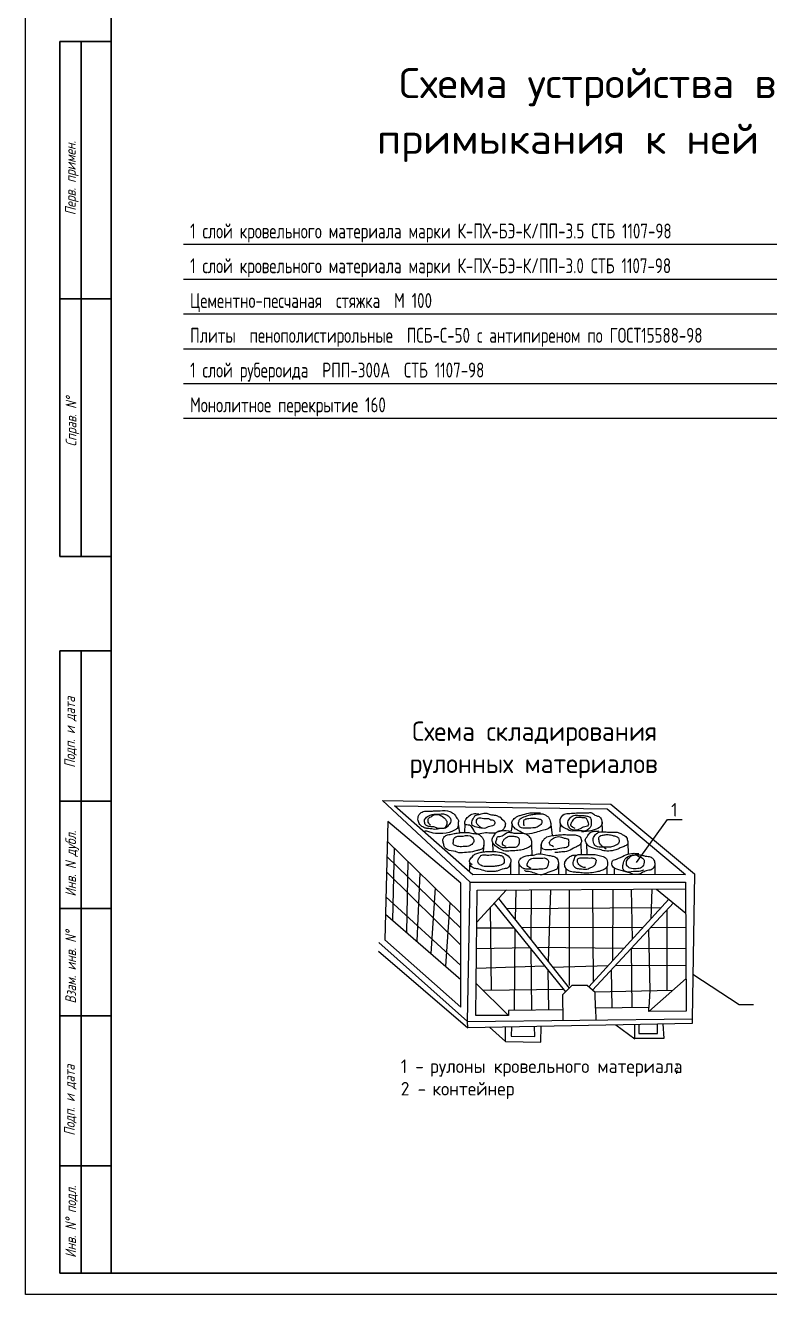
# Model space of a CAD drawing. Header units: millimetres. Extents: x 5763 to 12018931, y 39842 to 3600577.
# Drawn here: x 413810 to 448500, y 334201 to 393352 of the extents above; entities that cross this region are included whole.
import ezdxf

# ---------------------------------------------------------------- set-up
doc = ezdxf.new("R2010")
doc.units = ezdxf.units.MM
for name, color, linetype, lineweight in [('0.4', 7, 'Continuous', 40), ('Выноски', 133, 'Continuous', 25), ('Основная', 7, 'Continuous', 30), ('текст', 7, 'Continuous', 30)]:
    doc.layers.add(name, color=color, linetype=linetype, lineweight=lineweight)
doc.layers.add('KONTUR', color=7, linetype='Continuous')
doc.layers.add('Архитектура', color=7, linetype='Continuous')
doc.styles.add('MStandart', font='romans.shx', dxfattribs={"width": 0.85, "height": 3})
doc.styles.add('ROMANS', font='romans.shx', dxfattribs={"width": 0.7, "height": 3})
doc.styles.get("Standard").update_dxf_attribs({"font": 'romans.shx', "width": 0.7, "oblique": 15, "height": 500})
doc.styles.add('VSSP_ROMANS07', font='romans.shx', dxfattribs={"width": 0.7, "oblique": 15, "height": 250})
doc.styles.add('стиль1', font='romans.shx', dxfattribs={"width": 0.75, "oblique": 15, "height": 3.5})
doc.dimstyles.get("Standard").update_dxf_attribs({"dimtxt": 0.18, "dimasz": 0.18, "dimexe": 0.18, "dimexo": 0.0625, "dimgap": 0.09, "dimtad": 0, "dimtih": 1, "dimtoh": 1, "dimdec": 4, "dimzin": 0, "dimdsep": 46, "dimtxsty": 'Standard', "dimcen": 0.09, "dimadec": 0, "dimazin": 0, "dimtfac": 1, "dimtdec": 4, "dimtofl": 0, "dimtmove": 0, "dimatfit": 3, "dimfxl": 1, "dimtolj": 1, "dimtzin": 0, "dimarcsym": 0})
doc.dimstyles.new('VSSP-100', dxfattribs={"dimscale": 100, "dimtxt": 2.5, "dimasz": 2.5, "dimexe": 1.25, "dimexo": 0.625, "dimtad": 1, "dimdec": 0, "dimrnd": 0.001, "dimzin": 1, "dimtxsty": 'VSSP_ROMANS07', "dimblk": 'OBLIQUE', "dimcen": 2.5, "dimdle": 2, "dimaunit": 1, "dimadec": 3, "dimazin": 2, "dimtfac": 1, "dimtdec": 0, "dimtix": 1, "dimtmove": 2, "dimatfit": 3, "dimldrblk": 'OBLIQUE', "dimfxl": 1.25, "dimtolj": 1, "dimtzin": 0, "dimarcsym": 0})

# ---------------------------------------------------------------- blocks, each defined once
blk = doc.blocks.new('_OBLIQUE')
at = {"color": 0, "linetype": 'ByBlock'}
blk.add_line((-0.5, -0.5), (0.5, 0.5), dxfattribs=at)
blk = doc.blocks.new('*D132')
at = {"layer": 'Defpoints', "color": 0, "transparency": 16777216}
for p in [(429708, 414944), (431500, 414944), (431178, 402704)]:
    blk.add_point(p, dxfattribs=at)
at = {"layer": 'Архитектура', "color": 0, "lineweight": -2, "transparency": 16777216}
for p, q in [((431437, 414944), (429583, 414944)), ((429708, 402504), (429708, 415144)), ((431115, 402704), (429583, 402704))]:
    blk.add_line(p, q, dxfattribs=at)
at = {"layer": 'Архитектура', "color": 0, "lineweight": -2, "transparency": 16777216, "xscale": 250, "yscale": 250, "zscale": 250}
for p, rotation in [((429708, 414944), 90), ((429708, 402704), 270)]:
    blk.add_blockref('_OBLIQUE', p, dxfattribs=dict(at, rotation=rotation))
at = {"layer": 'Архитектура', "color": 0, "lineweight": 20, "transparency": 16777216, "insert": (429520, 408824), "char_height": 250, "width": 65299.15, "attachment_point": 5, "rotation": 90, "style": 'VSSP_ROMANS07'}
blk.add_mtext('\\A1;5865', dxfattribs=at)

msp = doc.modelspace()

# ---------------------------------------------------------------- linework, layer by layer
at = {"ltscale": 100}
for points in [[(421176.61616, 381524.76979), (452407.26388, 381524.76979)], [(421176.61616, 379904.09479), (452407.26388, 379904.09479)], [(421176.61616, 378283.41979), (452407.26388, 378283.41979)], [(421176.61616, 376662.74479), (452407.26388, 376662.74479)], [(421176.61616, 375042.06979), (452407.26388, 375042.06979)]]:
    msp.add_lwpolyline(points, dxfattribs=at)
at = {"layer": '0.4', "color": 7, "lineweight": 25}
for p, q in [((430452.71393, 357232.99275), (434547.59921, 353422.83068)), ((430452.71393, 357232.99275), (441097.89239, 357060.94707)), ((434660.23915, 353766.54735), (431013.63049, 356979.30667)), ((431013.63049, 356979.30667), (440923.66169, 356840.82174)), ((440923.66169, 356840.82174), (444579.88443, 353778.63083)), ((441097.89239, 357060.94707), (444996.126, 353813.6234)), ((430704.21403, 356253.85654), (430566.13869, 350738.6264)), ((434100.91007, 353382.92711), (430704.21403, 356253.85654)), ((433979.23224, 356133.63585), (434039.30362, 355722.52312)), ((434290.37954, 356143.51474), (434282.23228, 355737.1842)), ((436493.24066, 356136.83883), (436455.79112, 355802.40204)), ((438283.04852, 356239.60228), (438362.44252, 355590.07505)), ((438743.25733, 356189.7431), (438721.28785, 355768.10885)), ((440682.46138, 356282.99408), (440695.47215, 355766.67483)), ((430681.20885, 355334.94634), (434100.91007, 351975.06169)), ((431004.03155, 355017.77037), (430925.94189, 351651.51926)), ((435178.97429, 355254.69811), (435153.21714, 354834.20675)), ((435578.53245, 355299.85965), (435595.89511, 354854.62625)), ((437398.33487, 355182.84744), (437421.22691, 354676.25388)), ((437856.08894, 355172.5329), (437824.42209, 354740.20248)), ((439708.20083, 355237.27867), (439710.17295, 354713.29052)), ((439967.20836, 355225.27147), (439979.27829, 354713.1496)), ((441898.51222, 355264.31741), (441903.17008, 354732.59992)), ((430663.21697, 354616.28523), (434100.91007, 351275.73221)), ((431634.22672, 354398.59842), (431570.8468, 351090.56254)), ((434521.78924, 354316.57967), (434495.63989, 353911.56368)), ((436418.1713, 354325.82523), (436418.84997, 353768.68958)), ((438652.79038, 354325.75134), (438653.46564, 353771.41164)), ((430645.33769, 353902.12202), (434100.91007, 350487.28208)), ((432198.71203, 353843.98695), (432049.67941, 350674.06027)), ((444579.88443, 353778.63083), (434660.23915, 353766.54735)), ((436815.99513, 354314.52293), (436816.65944, 353769.17417)), ((438995.19345, 354077.46863), (438995.56576, 353771.82837)), ((440905.26501, 354127.25051), (440905.69513, 353774.15517)), ((441253.8415, 354088.18446), (441254.22351, 353774.57972)), ((443146.89668, 354273.98804), (443147.50222, 353776.88599)), ((444996.126, 353813.6234), (444883.96766, 347046.74323)), ((432903.50959, 353151.51754), (432711.16638, 350098.68001)), ((434100.91007, 347591.63706), (434100.91007, 353382.92711)), ((434423.7105, 346926.17435), (434547.59921, 353422.83068)), ((434547.59921, 353422.83068), (444583.70152, 353428.78544)), ((444583.70152, 353428.78544), (444616.12898, 347407.8692)), ((430616.10597, 352734.50107), (434100.91007, 349536.39418)), ((434811.03218, 347205.7152), (434862.81266, 353053.6892)), ((434849.60104, 351561.59741), (436238.03484, 353061.09587)), ((434862.81266, 353053.6892), (444585.43969, 353106.05334)), ((435865.64045, 352658.91263), (439154.69535, 348487.44225)), ((436664.65567, 353063.39357), (436633.00913, 351685.66779)), ((437391.92333, 353067.31048), (437366.74666, 350755.07695)), ((438282.15307, 353072.10509), (438175.35138, 349729.53291)), ((439162.11958, 353076.84441), (439162.11958, 348612.22909)), ((443803.32759, 352629.96911), (440067.42401, 348547.21302)), ((440247.97987, 353082.69264), (440280.34641, 348779.90378)), ((441186.67534, 353087.74827), (441170.93055, 349753.17243)), ((442047.75475, 353092.38587), (442099.76821, 350768.24616)), ((443009.44996, 353097.56537), (442970.69219, 351720.02935)), ((443231.0374, 353098.75879), (444591.48093, 351984.35582)), ((433590.57402, 352476.47107), (433386.66455, 349511.11241)), ((435474.56055, 352236.54916), (435516.95943, 348394.26114)), ((435659.71557, 352436.51524), (438980.29804, 348310.30066)), ((436228.49965, 352198.70249), (443455.70593, 352250.07322)), ((444012.30934, 352458.78238), (440247.15003, 348387.51776)), ((443708.26532, 352130.01975), (443711.15673, 348557.65941)), ((430596.17437, 351938.36047), (434100.91007, 348889.84125)), ((434847.18179, 351288.37274), (436575.18614, 351298.9353)), ((436626.04046, 351235.74282), (436586.58046, 347452.07987)), ((436924.44347, 351316.04498), (442612.61394, 351328.70603)), ((442848.51755, 351200.37498), (442909.27897, 348367.19104)), ((442950.30461, 351310.43727), (444595.06282, 351319.29561)), ((430268.47674, 350203.38062), (434427.02186, 346638.88913)), ((430279.17623, 350611.62229), (434423.7105, 346926.17435)), ((430566.13869, 350738.6264), (434100.91007, 347591.63706)), ((434838.66011, 350325.95322), (437320.00681, 350373.40795)), ((437365.305, 350317.11962), (437400.30499, 347462.05525)), ((437647.34478, 350399.19759), (441719.00632, 350352.1332)), ((442043.74125, 350330.17082), (444600.31589, 350343.94002)), ((442043.74125, 350330.17082), (442075.59518, 347571.64248)), ((434830.59291, 349414.86041), (438000.27492, 349528.09475)), ((438164.87164, 349323.56395), (438187.57341, 347471.70631)), ((438382.34602, 349467.004), (440981.11853, 349545.73768)), ((441121.95662, 349333.44563), (441142.42537, 347560.86676)), ((441312.30034, 349539.26419), (444604.55421, 349556.99561)), ((441312.30034, 349539.26419), (441312.30034, 349539.26419)), ((434824.30054, 348704.21402), (436323.65363, 347205.7152)), ((435138.60753, 348390.08611), (438882.84062, 348431.40298)), ((439277.54898, 348612.22909), (438850.28421, 348178.24096)), ((439994.2529, 348612.22909), (439277.54898, 348612.22909)), ((440366.38386, 348281.57274), (439994.2529, 348612.22909)), ((444607.93652, 348928.99095), (442864.59015, 347398.43576)), ((443711.15673, 348557.65941), (443714.87105, 348384.46804)), ((438850.28421, 348178.24096), (438864.12607, 346977.35626)), ((440332.22705, 348311.92271), (443994.54105, 348390.46594)), ((440387.41354, 347552.14831), (440366.38386, 348281.57274)), ((442909.27897, 348367.19104), (442863.60828, 347580.74201)), ((438858.33322, 347479.92909), (436323.65363, 347448.85667)), ((436323.65363, 347448.85667), (436323.65363, 347205.7152)), ((442863.60828, 347580.74201), (440387.41354, 347552.14831)), ((440387.41354, 347552.14831), (440393.83558, 346994.98827)), ((442864.59015, 347398.43576), (442863.60828, 347580.74201)), ((444616.12898, 347407.8692), (442864.59015, 347398.43576)), ((434423.7105, 346926.17435), (444883.96766, 347046.74323)), ((434427.02186, 346638.88913), (434423.7105, 346926.17435)), ((444886.33361, 346841.47964), (434427.02186, 346638.88913)), ((436323.65363, 347205.7152), (434811.03218, 347205.7152)), ((435435.97031, 346658.43184), (436194.55025, 345993.44686)), ((436194.55025, 345993.44686), (436194.55025, 346673.12508)), ((436466.21597, 346678.38708), (436457.44811, 346248.25699)), ((437556.57487, 346228.98766), (437547.46462, 346699.33021)), ((437832.15476, 345965.93454), (437844.57274, 346705.08501)), ((441337.70131, 346772.74479), (442221.95511, 346119.9286)), ((442221.95511, 346639.9195), (442219.05171, 346789.81601)), ((442221.95511, 346119.9286), (442221.95511, 346639.9195)), ((442403.71953, 346793.39291), (442404.06972, 346365.69285)), ((443268.32036, 346365.69285), (443268.32036, 346810.13971)), ((443528.17947, 346815.17302), (443566.35689, 346142.26229)), ((444883.96766, 347046.74323), (444886.33361, 346841.47964)), ((436457.44811, 346248.25699), (437556.57487, 346228.98766)), ((443566.35689, 346142.26229), (442221.95511, 346142.26229)), ((442404.06972, 346365.69285), (443268.32036, 346365.69285)), ((436194.55025, 345993.44686), (437832.15476, 345965.93454))]:
    msp.add_line(p, q, dxfattribs=at)
for points in [[(432695.48831, 356075.30747), (432608.65835, 356173.67472), (432591.28522, 356358.86101), (432614.45534, 356410.94173), (432718.64059, 356474.59742), (432811.26754, 356544.03392), (432921.24978, 356578.74548), (433106.50368, 356555.6089), (433204.90978, 356509.30898), (433285.96059, 356457.22826), (433372.79055, 356381.99759), (433407.51897, 356335.71105), (433448.04437, 356260.48038), (433430.67124, 356063.73249), (433355.41742, 355953.79026), (433210.70676, 355924.84612), (433002.30059, 355942.21528), (432932.84375, 355971.14603), (432845.99596, 355994.29599), (432614.45534, 356023.22675), (432475.506, 356081.08827), (432417.6253, 356237.33042), (432417.6253, 356329.91687), (432469.72684, 356410.94173), (432556.55681, 356486.15902), (432678.13302, 356544.03392), (432857.57209, 356584.53966), (432990.72445, 356584.53966), (433251.23217, 356607.68961), (433442.26522, 356555.6089), (433465.4175, 356538.23974), (433552.24746, 356480.37822), (433639.07742, 356341.49185), (433644.87441, 356260.48038), (433517.51904, 356057.95169), (433459.62051, 355982.72101), (433164.38437, 355919.06532), (432886.52136, 355884.34038), (432614.45534, 355924.84612), (432446.57457, 355942.21528), (432330.79534, 355994.29599), (432197.64298, 356110.03241), (432116.61001, 356300.98611), (432145.54144, 356544.03392), (432255.54152, 356665.55113), (432463.92986, 356734.98763), (432637.60762, 356734.98763), (432834.41982, 356740.78181), (433141.23209, 356752.35678), (433598.55202, 356717.63185), (433644.87441, 356694.48189), (433725.90738, 356642.40117), (433853.26275, 356520.88396), (433893.78815, 356451.44746), (433951.68669, 356376.21679), (433986.4151, 356329.91687), (433980.61811, 356156.31894), (433974.83896, 356011.65177), (433934.31356, 355924.84612), (433818.53433, 355849.62882), (433691.17896, 355785.97313), (433129.65595, 355687.59249), (432718.64059, 355739.67321), (432521.82839, 355797.54811), (432371.47672, 355783.00799)], [(435060.74859, 355953.13456), (434875.19146, 356120.96507), (434839.83875, 356182.80089), (434910.54417, 356403.63544), (435175.63597, 356394.80366), (435396.5458, 356385.95851), (435511.41535, 356332.96785), (435608.62638, 356315.3043), (435688.14322, 356218.12799), (435679.31396, 356120.96507), (435643.96125, 356076.80619), (435387.69871, 355997.30683), (435263.9999, 355944.30279), (434963.55539, 355961.96634), (434716.13995, 356032.63393), (434618.92892, 356120.96507), (434618.92892, 356218.12799), (434707.29285, 356430.13077), (434786.82753, 356527.29369), (434954.72614, 356580.29773), (435060.74859, 356606.79306), (435290.50552, 356642.13354), (435423.05142, 356589.1295), (435529.0917, 356562.63417), (435617.45564, 356553.78902), (435811.85986, 356509.63014), (435900.22379, 356474.30303), (435935.5765, 356465.45787), (435953.23502, 356438.96254), (436165.31559, 356218.12799), (436182.99195, 356147.47378), (436121.13363, 355935.47101), (436041.61679, 355838.30809), (435882.54744, 355794.13583), (435732.32518, 355723.46824), (435493.739, 355705.80469), (435175.63597, 355705.80469), (434863.16531, 355673.5039), (434663.11089, 355926.63924), (434512.88863, 356076.80619), (434300.82589, 356120.96507), (434309.65515, 356279.96381), (434451.03031, 356474.30303), (434680.78724, 356606.79306), (434945.87904, 356606.79306)], [(437079.9376, 356058.40666), (437049.90028, 356077.16749), (437042.39095, 356201.02646), (437042.39095, 356298.60421), (437098.71984, 356351.15328), (437282.68948, 356388.68833), (437417.85741, 356407.44916), (437586.80839, 356403.70235), (437699.44833, 356381.18132), (437767.03229, 356366.1673), (437838.36199, 356336.13926), (437875.90864, 356291.11058), (437883.41797, 356227.29431), (437872.16289, 356155.98441), (437804.57893, 356080.92769), (437605.59063, 355964.57573), (437538.00667, 355953.3219), (437376.54718, 355945.81489), (437158.79447, 355938.30789), (436937.27818, 355957.06872), (436824.63825, 356043.39264), (436809.61959, 356231.0545), (436869.69422, 356373.67431), (437106.22917, 356482.51926), (437271.43441, 356542.56196), (437470.42271, 356576.35019), (437710.7034, 356606.36485), (437879.67222, 356610.12504), (437966.02059, 356595.11102), (438101.18851, 356520.05431), (438161.26314, 356486.26607), (438228.8471, 356396.19534), (438258.88442, 356321.12524), (438296.43107, 356092.18151), (438255.12084, 355964.57573), (437958.51126, 355851.98396), (437838.36199, 355814.44891), (437519.22443, 355716.87117), (437104.68006, 355677.71657), (436865.93064, 355788.18107), (436644.41435, 355915.78686), (436509.24643, 356080.92769), (436497.99136, 356249.81534), (436640.65077, 356422.46318), (436760.80003, 356497.53328), (436918.49594, 356546.32215), (437263.92508, 356640.15308), (437492.9507, 356655.1671), (437684.42967, 356655.1671), (437815.83401, 356647.66009)], [(439440.81, 355926.78643), (439233.91996, 356080.40581), (439233.91996, 356115.86673), (439310.76127, 356263.5715), (439464.44388, 356434.93472), (439618.12649, 356452.6518), (439795.46081, 356440.83595), (439943.22157, 356405.38841), (440014.15887, 356275.40073), (440049.6186, 356186.76181), (440043.71459, 356080.40581), (439813.19067, 355979.96443), (439665.41207, 355903.14136), (439375.77672, 355844.06213), (439245.74582, 355879.50967), (439127.52293, 356027.22781), (439092.06321, 356222.22273), (439222.0941, 356429.02011), (439375.77672, 356535.3761), (439606.30063, 356535.3761), (439807.26883, 356529.47487), (439972.77729, 356499.92856), (440120.55589, 356446.75057), (440167.84148, 356369.92749), (440179.66733, 356281.30196), (440179.66733, 356056.77412), (439913.66585, 355814.51582), (439624.0305, 355820.43044), (439216.1901, 355820.43044), (439009.30005, 355914.97059), (438808.33186, 356050.85951), (438743.31641, 356346.2958), (438920.65073, 356588.5541), (439192.53838, 356629.91625), (439493.9996, 356647.64671), (439659.50806, 356653.54794), (440014.15887, 356653.54794), (440215.12706, 356653.54794), (440410.19125, 356523.56026), (440552.048, 356482.1981), (440670.27088, 356322.66411), (440682.0789, 356104.0375), (440410.19125, 355891.32551), (440232.85693, 355832.24628), (439966.87328, 355784.96952), (439724.52351, 355755.42321)], [(433874.36378, 354851.03594), (433463.74083, 354947.87771), (433348.38969, 355058.5693), (433297.64375, 355224.6067), (433269.9609, 355381.41087), (433283.80232, 355445.97651), (433343.78777, 355547.43488), (433486.80392, 355625.85035), (433740.5693, 355671.96292), (433842.06118, 355695.01921), (433943.5709, 355708.85566), (434165.01584, 355736.52856), (434317.2715, 355736.52856), (434534.11453, 355722.69211), (434672.52876, 355690.41598), (434801.72133, 355681.18276), (434912.43488, 355658.12648), (434972.42033, 355621.23374), (435092.37339, 355515.15875), (435166.20026, 355399.86393), (435184.6436, 355330.68168), (435175.42193, 355224.6067), (435152.35883, 355017.05996), (434995.48342, 354924.82142), (434847.84752, 354892.54529), (434654.06758, 354841.80272), (434275.74723, 354804.90999), (433929.72948, 354814.12983), (433860.52236, 354846.41933)], [(433764.68477, 355297.25475), (433797.61166, 355474.98755), (433968.82793, 355560.57549), (434113.69912, 355560.57549), (434535.14907, 355586.89686), (434686.60207, 355455.24987), (434712.94715, 355323.5895), (434653.67517, 355218.26388), (434508.80398, 355112.93825), (434298.07901, 355086.6035), (434140.0442, 355073.44951), (433889.79269, 355112.93825), (433751.50331, 355218.26388), (433764.68477, 355303.83843)], [(436223.67788, 355081.05019), (436050.30335, 355191.96927), (436064.18045, 355316.73818), (436133.51243, 355420.72565), (436237.53714, 355510.84992), (436410.91168, 355573.23437), (436584.28621, 355559.37116), (436750.72219, 355524.71313), (436806.19491, 355476.1785), (436833.93127, 355379.13602), (436820.05417, 355247.42212), (436785.3971, 355143.43464), (436681.37238, 355053.32376), (436521.87495, 355032.52895), (436334.62332, 355032.52895), (436064.18045, 355025.59734), (435918.54227, 355094.9134), (435745.16774, 355261.28533), (435779.84265, 355434.58887), (435842.25391, 355552.43955), (435925.48082, 355552.43955), (436327.7026, 355753.46951), (436535.73421, 355718.81148), (436722.968, 355711.87988), (436833.93127, 355704.94827), (437125.18978, 355670.29024), (437312.42357, 355524.71313), (437374.85267, 355434.58887), (437395.65048, 355337.54638), (437381.77339, 355136.50304), (437208.41669, 355018.66573), (436972.63089, 354935.47308), (436695.23164, 354893.88344), (436424.78877, 354880.02023), (436112.71462, 354886.95183), (435863.06956, 355011.72075), (435655.02012, 355171.16107), (435564.8725, 355427.65726), (435655.02012, 355594.02919), (435759.18744, 355735.02892), (435982.40673, 355815.74555), (436459.46368, 355801.99076)], [(438433.29349, 355073.78405), (438231.57615, 355248.54616), (438292.0967, 355369.52812), (438372.79078, 355436.74329), (438601.40614, 355537.57273), (438742.60293, 355537.57273), (438843.47052, 355510.67596), (439018.28984, 355456.90917), (439098.98392, 355436.74329), (439132.60645, 355248.54616), (439119.15744, 355114.11582), (439031.73886, 355040.18315), (438903.97324, 355020.01726), (438547.6101, 354952.80209), (438278.64769, 354932.6362), (437881.93751, 355026.73477), (437855.03948, 355161.1651), (437929.00905, 355349.36223), (438117.27738, 355530.84185), (438372.79078, 355591.33951), (438661.9267, 355624.95379), (438937.59577, 355638.38879), (439159.48663, 355631.67129), (439327.59929, 355631.67129), (439542.76564, 355604.7879), (439677.23793, 355517.40684), (439724.30947, 355302.31295), (439677.23793, 355181.33099), (439495.6941, 355073.78405), (439361.22182, 355006.56888), (439038.46336, 354851.97265), (438883.81756, 354838.53764), (438628.30417, 354811.64087), (438487.08954, 354811.64087)], [(440878.65922, 354963.22627), (440659.40822, 355136.74391), (440595.46298, 355205.23032), (440549.78272, 355360.46885), (440549.78272, 355533.98649), (440746.20251, 355620.73862), (440928.90573, 355639.00434), (441143.59049, 355611.61245), (441312.59499, 355561.37838), (441449.63578, 355483.75242), (441490.73197, 355369.6084), (441458.76827, 355232.6222), (441385.67271, 355159.57271), (441276.04721, 355123.04127), (441189.27076, 355081.94675), (441084.2115, 355059.11794), (441011.13378, 355059.11794), (440700.52224, 355059.11794), (440421.89225, 355095.64938), (440307.7005, 355228.05912), (440280.28521, 355460.92362), (440380.77822, 355639.00434), (440504.10245, 355730.31956), (440750.76875, 355766.85099), (441015.70002, 355757.72482), (441340.01028, 355753.14836), (441522.71351, 355707.49075), (441659.73646, 355629.86479), (441755.66324, 355579.6441), (441833.32504, 355502.01814), (441888.13779, 355319.37433), (441897.27028, 355223.49603), (441764.79572, 355109.33864), (441582.0925, 355040.85223), (441381.10647, 354944.96055), (441157.28922, 354890.17677), (440842.11144, 354876.47414), (440581.76426, 354940.39746), (440193.50876, 355036.28914), (439978.824, 355209.7934), (439905.72844, 355378.73457), (440033.63675, 355593.34674), (440161.52722, 355753.14836), (440321.39923, 355794.24288), (440462.98843, 355794.24288), (440549.78272, 355812.5086)], [(434634.03676, 354232.41017), (434504.95122, 354434.40359), (434561.0839, 354507.34604), (434695.78806, 354675.67166), (434847.33025, 354759.84116), (435055.00511, 354815.94971), (435229.02177, 354843.99729), (435313.21187, 354849.60413), (435470.37268, 354855.22435), (435565.78218, 354855.22435), (436239.33867, 354692.50556), (436435.79413, 354473.67823), (436402.11809, 354271.68481), (436323.52877, 354103.35918), (436121.47253, 354047.25064), (435807.15092, 353940.65378), (435605.07684, 353918.19965), (435251.46057, 353935.03356), (434942.75759, 354036.03696), (434740.6835, 354064.08454), (434555.46528, 354198.74236), (434521.78924, 354316.57967)], [(435026.94769, 354215.57626), (434909.08154, 354333.41357), (434914.68233, 354462.46455), (434953.97699, 354535.407), (435043.78571, 354658.83776), (435223.40315, 354692.50556), (435414.23999, 354686.89872), (435554.56278, 354703.73262), (435722.96082, 354698.1124), (435868.88438, 354681.2785), (436020.4444, 354647.62408), (436070.95847, 354608.33606), (436121.47253, 354496.11897), (436099.01589, 354288.51871), (435964.31172, 354215.57626), (435767.85626, 354170.69478), (435548.94416, 354153.86088), (435414.23999, 354159.46772), (435127.97581, 354165.08794), (435038.16709, 354209.96943)], [(437386.46449, 354054.75765), (437203.58289, 354201.01722), (437215.78332, 354310.7052), (437282.83218, 354432.58371), (437374.28189, 354505.71349), (437471.81399, 354542.2717), (437563.2637, 354542.2717), (437746.14529, 354548.37365), (437922.92667, 354548.37365), (438044.85962, 354542.2717), (438130.20912, 354493.52297), (438166.77474, 354456.96477), (438166.77474, 354207.10579), (438118.00869, 354097.4178), (437861.97803, 354030.38998), (437630.31256, 354018.19945), (437270.64959, 354024.28802), (437130.43382, 354030.38998), (436965.83504, 354091.32923), (436843.91992, 354225.39827), (436825.61928, 354426.49514), (436947.55223, 354560.5508), (437099.95059, 354627.59201), (437337.69844, 354676.34074), (437423.04794, 354676.34074), (437703.47946, 354737.27999), (438002.17596, 354712.89894), (438276.50726, 354658.06163), (438459.38886, 354615.40148), (438569.12138, 354554.46222), (438630.08786, 354456.96477), (438630.08786, 354158.35706), (438575.22159, 354036.47855), (438435.00583, 353963.34877), (438252.12424, 353908.51146), (437880.33249, 353770.46986), (437557.16349, 353835.38168), (437264.54937, 353914.60004), (437118.23339, 353938.98109), (437081.66778, 353975.53929)], [(439918.58883, 354100.64274), (439755.6132, 354133.22664), (439709.96861, 354159.30715), (439546.97515, 354361.34072), (439560.01391, 354504.70988), (439723.00738, 354556.84413), (439905.55007, 354563.36091), (440048.99431, 354550.32735), (440185.89241, 354550.32735), (440335.84711, 354524.26023), (440414.07969, 354419.99174), (440394.53046, 354361.34072), (440322.80834, 354185.37427), (440198.93117, 354113.6763), (439983.80049, 354015.9246), (439644.77479, 354035.47494), (439462.2321, 354074.57562), (439357.90416, 354204.92461), (439383.98168, 354478.64276), (439481.78133, 354667.64277), (439703.44031, 354713.26024), (439983.80049, 354713.26024), (440185.89241, 354719.77702), (440433.64675, 354700.22668), (440674.8728, 354635.05887), (440890.02132, 354517.74344), (440929.13761, 354419.99174), (440922.60931, 354159.30715), (440798.74997, 354022.44138), (440609.67898, 353944.24001), (440381.4917, 353885.57561), (440068.54353, 353846.47493), (439762.12367, 353852.99171), (439501.34839, 353879.05883), (439286.19987, 353898.60917), (439064.52305, 353996.37426), (438960.21294, 354152.79037), (438960.21294, 354361.34072), (439084.09012, 354530.77701), (439227.51652, 354641.57565), (439449.1755, 354693.70989)], [(442635.28927, 353975.74001), (442423.22654, 353924.18118), (442148.12824, 353918.44052), (441758.41012, 353929.90845), (441660.98505, 354061.67587), (441666.71069, 354245.00214), (441764.1536, 354508.53699), (442016.31365, 354663.22689), (442302.88107, 354680.4087), (442411.77525, 354617.39532), (442572.23588, 354542.91401), (442652.48403, 354445.5236), (442658.20967, 354353.86047), (442532.12072, 354101.78017), (442285.68631, 354050.22133), (441993.39325, 354073.13042), (441855.83519, 354187.71603), (441832.91479, 354393.96476), (441964.72938, 354577.29103), (442096.5618, 354668.95416), (442274.21719, 354691.87663), (442549.31548, 354680.4087), (442704.06831, 354640.30441), (442841.60853, 354623.12259), (443013.55612, 354560.10921), (443110.98119, 354445.5236), (443145.3707, 354250.72941), (443030.73304, 354021.57158), (442807.21902, 353970.01274), (442595.17412, 353884.07688), (442337.33953, 353775.8991), (441907.41946, 353878.33623), (441466.11707, 353992.92183), (441162.37273, 354204.89784), (441179.56749, 354411.14658), (441362.96635, 354497.08244), (441724.0206, 354668.95416), (442056.42881, 354760.61729), (442234.10203, 354766.34456), (442406.03178, 354760.61729)]]:
    msp.add_spline(points, degree=3, dxfattribs=at)
at = {"layer": 'KONTUR'}
for p, q in [((413810.23619, 334201.2019), (413810.23619, 453001.2019)), ((582010.23619, 334201.2019), (413810.23619, 334201.2019))]:
    msp.add_line(p, q, dxfattribs=at)
at = {"layer": 'Выноски', "color": 7, "lineweight": 25}
for p, q in [((442294.10532, 354342.07139), (443742.78153, 356340.50162)), ((443742.78153, 356340.50162), (444418.83518, 356340.50162)), ((444918.59071, 349135.66493), (447073.94486, 347717.11519)), ((447073.94486, 347717.11519), (447749.99851, 347717.11519))]:
    msp.add_line(p, q, dxfattribs=at)
at = {"layer": 'Основная'}
for p, q in [((417810.23619, 343201.2019), (417810.23619, 452001.2019)), ((415410.23619, 392601.2019), (415410.23619, 368601.2019)), ((417810.23619, 392601.2019), (415410.23619, 392601.2019)), ((416410.23619, 368601.2019), (416410.23619, 392601.2019)), ((417810.23619, 380601.2019), (415410.23619, 380601.2019)), ((417810.23619, 368601.2019), (415410.23619, 368601.2019)), ((415410.23619, 335201.2019), (415410.23619, 364201.2019)), ((417810.23619, 364201.2019), (415410.23619, 364201.2019)), ((416410.23619, 335201.2019), (416410.23619, 364201.2019)), ((417810.23619, 357201.2019), (415410.23619, 357201.2019)), ((417810.23619, 352201.2019), (415410.23619, 352201.2019)), ((417810.23619, 347201.2019), (415410.23619, 347201.2019)), ((417810.23619, 335201.2019), (417810.23619, 343201.2019)), ((417810.23619, 340201.2019), (415410.23619, 340201.2019)), ((581010.23619, 335201.2019), (415410.23619, 335201.2019))]:
    msp.add_line(p, q, dxfattribs=at)

# ---------------------------------------------------------------- texts
at = {"color": 7, "lineweight": 18, "ltscale": 0.5, "style": 'MStandart'}
for s, p in [('Схема устройства вентшахты и', (431229.81151, 389963.12678)), ('примыкания к ней кровельного ковра', (430194.33989, 387364.67475))]:
    msp.add_text(s, height=1400, dxfattribs=at).set_placement(p)
at = {"ltscale": 100, "style": 'ROMANS', "width": 0.7}
for s, p in [('1 слой кровельного материала марки К-ПХ-БЭ-К/ПП-3.5 СТБ 1107-98', (421487.9644, 383423.27479)), ('1 слой кровельного материала марки К-ПХ-БЭ-К/ПП-3.0 СТБ 1107-98', (421487.9644, 381802.59979)), ('Цементно-песчаная  стяжка  М 100', (421487.9644, 380181.92479)), ('Плиты  пенополистирольные  ПСБ-С-50 с антипиреном по ГОСТ15588-98', (421487.9644, 378561.24979)), ('1 слой рубероида  РПП-300А  СТБ 1107-98', (421487.9644, 376940.57479)), ('Монолитное перекрытие 160', (421487.9644, 375319.89979))]:
    msp.add_text(s, height=694.575, dxfattribs=at).set_placement(p)
at = {"layer": '0.4', "color": 7, "linetype": 'ByBlock', "lineweight": 25, "width": 0.9}
for s, p in [('Схема складирования', (431838.93467, 360008.28817)), ('рулонных материалов', (431717.43467, 358508.28817))]:
    msp.add_text(s, height=900, dxfattribs=at).set_placement(p)
at = {"layer": 'Выноски', "color": 7, "linetype": 'ByBlock', "lineweight": 25, "width": 0.9}
for s, p in [('1', (443912.36027, 356477.08641)), ('1 - ', (431308.82948, 344531.33178)), ('рулоны кровельного материала', (432669.62948, 344531.33178)), (';', (444066.32948, 344531.33178)), ('2 - ', (431308.82948, 343481.33178)), ('контейнер', (432783.02948, 343481.33178))]:
    msp.add_text(s, height=630, dxfattribs=at).set_placement(p)
at = {"layer": 'текст', "style": 'стиль1', "oblique": 15, "width": 0.75}
for s, p in [('Перв. примен.', (416160.81845, 384503.7029)), ('Справ. N%%d', (416191.8326, 373726.68644)), ('Подп. и дата', (416124.98837, 358755.27883)), ('Инв. N дубл.', (416173.91504, 352750.30013)), ('Взам. инв. N%%d', (416173.91504, 347764.84693)), ('Подп. и дата', (416114.94391, 341607.93143)), ('Инв. N%%d подл.', (416173.91504, 335914.6889))]:
    msp.add_text(s, height=500, rotation=90, dxfattribs=at).set_placement(p)

# ---------------------------------------------------------------- dimensions: what is measured, and where the dimension line sits
at = {"layer": 'Архитектура', "color": 7, "lineweight": 20}
dim = msp.add_linear_dim(base=(429707.80648, 414944.33009), p1=(431177.80631, 402704.33009), p2=(431499.83451, 414944.33009), angle=90, text='5865', dimstyle='VSSP-100', override={"dimfxl": 100}, dxfattribs=at)
dim.commit()
dim.dimension.update_dxf_attribs({"geometry": '*D132', "text_midpoint": (429520.30648, 408824.33009)})

# ---------------------------------------------------------------- leaders
at = {"ltscale": 100}
msp.add_leader([(452407.26388, 365319.11045), (452407.26388, 383145.44479), (421176.61616, 383145.44479)], dimstyle='Standard', override={"dimscale": 1, "dimtad": 0}, dxfattribs=at)

doc.saveas('drawing.dxf')
